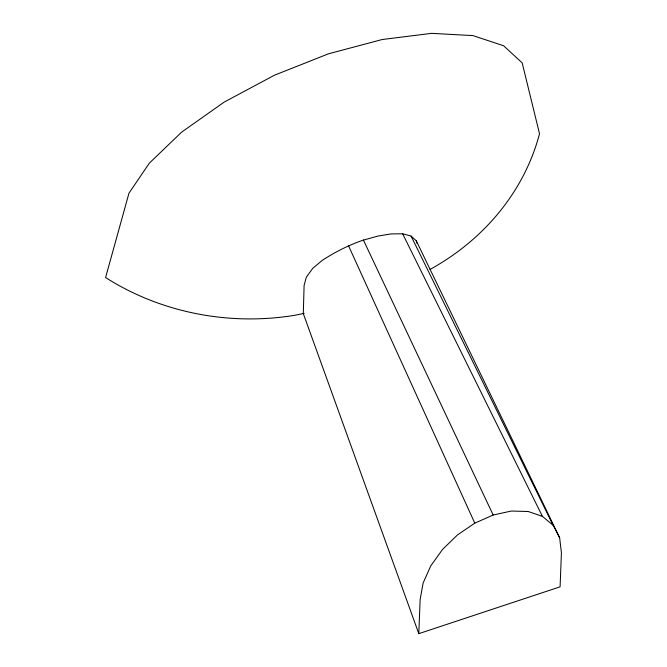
<?xml version="1.0" encoding="UTF-8"?>
<svg xmlns="http://www.w3.org/2000/svg" width="667" height="667" viewBox="0 0 667 667"><rect width="100%" height="100%" fill="white"/><g stroke="black" fill="none" stroke-linecap="round" stroke-linejoin="round"><path stroke-width="1" d="M418.801 633.65L420.135 599.541L423.161 582.925L430.79 565.841L442.513 549.466L457.52 534.901L474.796 523.153L493.163 515.016L511.364 511.039L528.164 511.497L542.421 516.366L553.151 525.304L559.63 537.71L561.422 552.726L560.088 586.835L418.801 633.65L303.302 313.598L304.102 285.376L306.336 277.189L312.756 268.334L322.086 260.48C334.801 252.151 348.432 245.273 362.798 240.27L378.072 236.043L390.962 233.925L402.651 233.8L411.064 236.051L416.275 240.77L559.63 537.71M304.194 313.373L295.248 315.199A247.299 220.644 2.2 0 1 105.578 277.547L128.973 193.172L149.35 163.157L181.657 132.116L224.212 102.076L274.362 75.254L328.472 53.81L382.308 39.495L431.649 33.35L472.953 35.601L503.652 45.773L522.186 62.89L539.52 133.775A247.299 220.644 2.2 0 1 430.023 269.451M402.651 233.8L542.421 516.366M411.064 236.051L553.151 525.304M363.39 240.012L493.163 515.016M348.549 245.815L474.796 523.153M416.775 242.996L416.275 240.77"/></g></svg>
